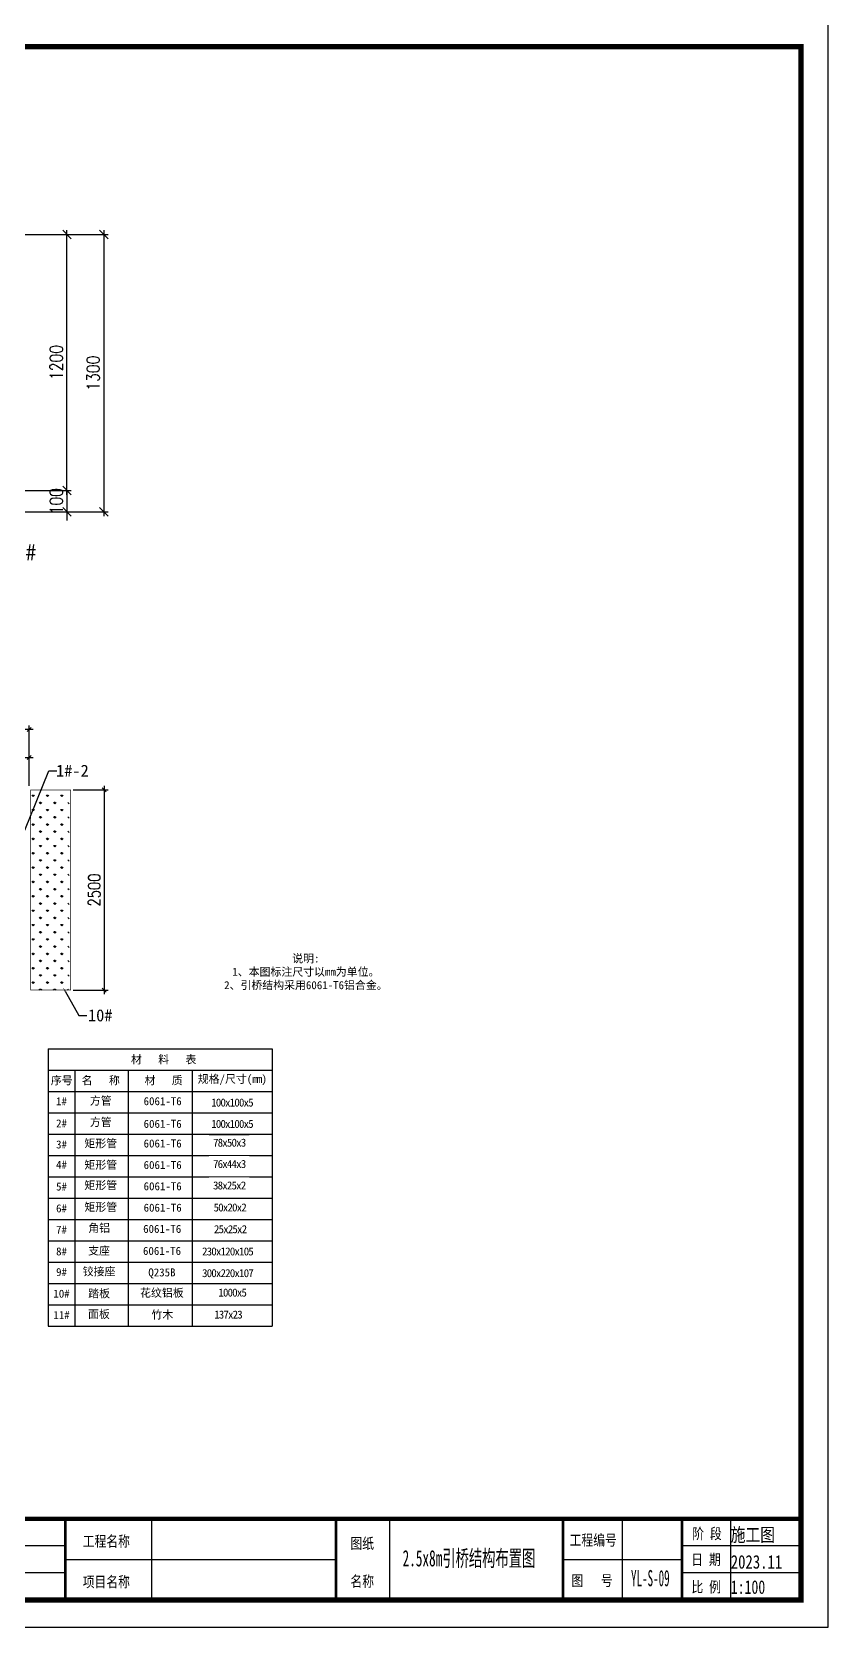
# Model space of a CAD drawing. Extents: x -259369 to -50372, y -155978 to 198088.
# Drawn here: x -79581 to -64647, y 37236 to 67141 of the extents above; entities that cross this region are included whole.
import ezdxf
from ezdxf import colors
from ezdxf.entities.mleader import LeaderData, LeaderLine
from ezdxf.math import Vec2, Vec3

# ---------------------------------------------------------------- set-up
doc = ezdxf.new("R2010")
doc.units = 0
doc.header["$LTSCALE"] = 1000
doc.header["$MEASUREMENT"] = 0
for name, color, linetype in [('文字', 7, 'Continuous'), ('标注', 9, 'Continuous'), ('连接端梁', 130, 'Continuous')]:
    doc.layers.add(name, color=color, linetype=linetype)
doc.styles.add('-宋体', font='', dxfattribs={"width": 0.8})
doc.styles.add('_TCH_DIM', font='SIMPLEX.shx', dxfattribs={"bigfont": 'hztxt.shx'})
doc.styles.add('Arial', font='')
doc.styles.add('HZTXT', font='txtw.shx', dxfattribs={"width": 0.8, "bigfont": 'hztxtw.shx'})
doc.styles.get("Standard").update_dxf_attribs({"font": 'gbenor.shx', "bigfont": 'gbcbig.shx'})
doc.styles.add('图框', font='')
doc.styles.add('黑体', font='simhei.ttf', dxfattribs={"width": 0.8})
doc.styles.get('-宋体').set_extended_font_data('SimSun')
doc.styles.get('Arial').set_extended_font_data('STXihei')
doc.styles.get('图框').set_extended_font_data('SimSun')
doc.dimstyles.new('DIM-40-SC0.5', dxfattribs={"dimscale": 40, "dimtxt": 3, "dimasz": 2, "dimexe": 1, "dimexo": 1, "dimgap": 1, "dimtad": 1, "dimdec": 1, "dimlfac": 0.5, "dimdsep": 46, "dimtxsty": 'HZTXT', "dimblk": 'OBLIQUE', "dimcen": 0, "dimdle": 1, "dimclrd": 9, "dimclre": 9, "dimclrt": 2, "dimadec": 1, "dimazin": 0, "dimtfac": 1, "dimtdec": 1, "dimtix": 1, "dimtmove": 2, "dimatfit": 3, "dimldrblk": 'OBLIQUE', "dimfxl": 0, "dimtolj": 1, "dimtzin": 0, "dimarcsym": 0})
doc.dimstyles.new('DIM-50', dxfattribs={"dimscale": 50, "dimtxt": 3, "dimasz": 1, "dimexe": 1, "dimexo": 1, "dimgap": 1, "dimtad": 1, "dimdec": 1, "dimdsep": 46, "dimtxsty": 'HZTXT', "dimblk": 'OBLIQUE', "dimblk1": 'ARCHTICK', "dimblk2": 'OBLIQUE', "dimcen": 0, "dimdle": 1, "dimclrd": 9, "dimclre": 9, "dimclrt": 2, "dimadec": 1, "dimazin": 0, "dimtfac": 1, "dimtdec": 1, "dimtix": 1, "dimtmove": 2, "dimatfit": 3, "dimldrblk": 'OBLIQUE', "dimfxl": 0, "dimtolj": 1, "dimtzin": 0, "dimarcsym": 0})

# ---------------------------------------------------------------- blocks, each defined once
blk = doc.blocks.new('$TITLEBLK$00000187')
for p, q in [((-120, 0), (-120, 15)), ((-76, 0), (-76, 15)), ((-33, 0), (-33, 15)), ((-13, 0), (-13, 15)), ((0, 0), (0, 15)), ((-136, 10), (-210, 10)), ((0, 10), (-22, 10)), ((-136, 7.5), (-86, 7.5)), ((-44, 7.5), (-22, 7.5)), ((-136, 5), (-210, 5)), ((0, 5), (-22, 5))]:
    blk.add_line(p, q)
for points, const_width in [([(-297.54, 0), (-297.54, 15), (0, 15)], 0.8), ([(-136, 0), (-136, 15)], 0.5), ([(-86, 0), (-86, 15)], 0.5), ([(-44, 0), (-44, 15)], 0.5), ([(-22, 0), (-22, 15)], 0.5)]:
    blk.add_lwpolyline(points, dxfattribs=dict(const_width=const_width))
at = {"style": '图框', "width": 0.8}
for s, p in [('工程名称', (-132.8, 9.86)), ('工程编号', (-42.79, 10.08)), ('阶 段', (-20.12, 11.27)), ('图纸', (-83.31, 9.46)), ('日 期', (-20.31, 6.48)), ('项目名称', (-132.8, 2.36)), ('名称', (-83.31, 2.46)), ('图   号', (-42.46, 2.6)), ('比 例', (-20.27, 1.42))]:
    blk.add_text(s, height=2, dxfattribs=at).set_placement(p)
for tag, p in [('审定人', (-193.68, 10.95)), ('校对', (-155.51, 10.92)), ('审核人', (-193.68, 6.03)), ('设计负责人', (-158.64, 6.23)), ('项目负责人', (-195.69, 1.11)), ('设计人', (-156.48, 1.18))]:
    blk.add_attdef(tag, p, '', height=3)
for tag, p, height, style, width in [('工程名称', (-115.66, 9.53), 3, '-宋体', 0.8), ('阶段', (-12.96, 10.81), 2.5, '黑体', 0.8), ('图名', (-73.67, 6.22), 3, '-宋体', 0.8), ('日期', (-12.96, 5.8), 2.5, '黑体', 0.8), ('项目名称', (-115.65, 1.97), 3, '-宋体', 0.8), ('图号', (-31.44, 2.55), 3, '_TCH_DIM', 0.7), ('比例', (-12.96, 1.14), 2.5, '黑体', 0.8)]:
    blk.add_attdef(tag, p, '', height=height, dxfattribs=dict(style=style, width=width))
blk = doc.blocks.new('rgthtyjyuk')
blk.add_lwpolyline([(0, 0), (420, 0), (420, 297), (0, 297)], close=True)
at = {"const_width": 1}
blk.add_lwpolyline([(25, 5), (415, 5), (415, 292), (25, 292)], close=True, dxfattribs=at)
at = {"const_width": 0.8}
blk.add_lwpolyline([(415, 20), (25, 20)], dxfattribs=at)
blk = doc.blocks.new('_Oblique')
at = {"color": 0, "linetype": 'ByBlock', "lineweight": -2}
blk.add_line((-0.5, -0.5), (0.5, 0.5), dxfattribs=at)
blk = doc.blocks.new('*D274')
at = {"layer": 'Defpoints', "color": 0, "transparency": 16777216}
for p in [(117675, 49765), (118554, 49765), (117675, 47365)]:
    blk.add_point(p, dxfattribs=at)
at = {"layer": '标注', "color": 9, "lineweight": -2, "transparency": 16777216}
for p, q in [((118554, 47325), (118554, 49805)), ((117715, 49765), (118594, 49765)), ((117715, 47365), (118594, 47365))]:
    blk.add_line(p, q, dxfattribs=at)
at = {"layer": '标注', "color": 9, "lineweight": -2, "transparency": 16777216, "xscale": 80, "yscale": 80, "zscale": 80}
for p, rotation in [((118554, 49765), 90), ((118554, 47365), 270)]:
    blk.add_blockref('_Oblique', p, dxfattribs=dict(at, rotation=rotation))
at = {"layer": '标注', "color": 2, "transparency": 16777216, "insert": (118454, 48565), "char_height": 120, "attachment_point": 5, "rotation": 90, "style": 'HZTXT'}
blk.add_mtext('\\A1;1200', dxfattribs=at)
blk = doc.blocks.new('*D275')
at = {"layer": 'Defpoints', "color": 0, "transparency": 16777216}
for p in [(117675, 49765, 0), (117675, 47165, 0), (118899, 47165)]:
    blk.add_point(p, dxfattribs=at)
at = {"layer": '标注', "color": 9, "lineweight": -2, "transparency": 16777216}
for p, q in [((118899, 49805), (118899, 47125)), ((117715, 49765), (118939, 49765)), ((117715, 47165), (118939, 47165))]:
    blk.add_line(p, q, dxfattribs=at)
at = {"layer": '标注', "color": 9, "lineweight": -2, "transparency": 16777216, "xscale": 80, "yscale": 80, "zscale": 80}
for p, rotation in [((118899, 49765), 90), ((118899, 47165), 270)]:
    blk.add_blockref('_Oblique', p, dxfattribs=dict(at, rotation=rotation))
at = {"layer": '标注', "color": 2, "transparency": 16777216, "insert": (118799, 48465), "char_height": 120, "attachment_point": 5, "rotation": 90, "style": 'HZTXT'}
blk.add_mtext('\\A1;1300', dxfattribs=at)
blk = doc.blocks.new('*D276')
at = {"layer": 'Defpoints', "color": 0, "transparency": 16777216}
for p in [(117675, 47365, 0), (117675, 47165, 0), (118554, 47165)]:
    blk.add_point(p, dxfattribs=at)
at = {"layer": '标注', "color": 9, "lineweight": -2, "transparency": 16777216}
for p, q in [((118554, 47365), (118554, 47445)), ((117715, 47365), (118594, 47365)), ((118554, 47365), (118554, 47165)), ((117715, 47165), (118594, 47165)), ((118554, 47165), (118554, 47085))]:
    blk.add_line(p, q, dxfattribs=at)
at = {"layer": '标注', "color": 9, "lineweight": -2, "transparency": 16777216, "xscale": 80, "yscale": 80, "zscale": 80}
for p, rotation in [((118554, 47365), 270), ((118554, 47165), 90)]:
    blk.add_blockref('_Oblique', p, dxfattribs=dict(at, rotation=rotation))
at = {"layer": '标注', "color": 2, "transparency": 16777216, "insert": (118454, 47265), "char_height": 120, "attachment_point": 5, "rotation": 90, "style": 'HZTXT'}
blk.add_mtext('\\A1;100', dxfattribs=at)
blk = doc.blocks.new('*D254')
at = {"layer": 'Defpoints', "color": 0, "linetype": 'ByBlock', "transparency": 16777216}
for p in [(109079, 49756, 0), (109079, 47256, 0), (109520, 47256)]:
    blk.add_point(p, dxfattribs=at)
at = {"layer": '标注', "color": 9, "linetype": 'ByBlock', "lineweight": -2, "transparency": 16777216}
for p, q in [((109129, 49756), (109570, 49756)), ((109520, 49806), (109520, 47206)), ((109129, 47256), (109570, 47256))]:
    blk.add_line(p, q, dxfattribs=at)
at = {"layer": '标注', "color": 9, "linetype": 'ByBlock', "lineweight": -2, "transparency": 16777216, "xscale": 50, "yscale": 50, "zscale": 50}
for p, rotation in [((109520, 49756), 90), ((109520, 47256), 270)]:
    blk.add_blockref('_Oblique', p, dxfattribs=dict(at, rotation=rotation))
at = {"layer": '标注', "color": 2, "linetype": 'ByBlock', "transparency": 16777216, "insert": (109395, 48506), "char_height": 150, "attachment_point": 5, "rotation": 90, "style": 'HZTXT'}
blk.add_mtext('\\A1;2500', dxfattribs=at)
blk = doc.blocks.new('_ArchTick')
at = {"color": 0, "linetype": 'ByBlock', "const_width": 0.4}
blk.add_lwpolyline([(-0.5, -0.5), (0.5, 0.5)], dxfattribs=at)
blk = doc.blocks.new('*D255')
at = {"layer": 'Defpoints', "color": 0, "linetype": 'ByBlock', "transparency": 16777216}
for p in [(100579, 50512), (100579, 49756, 0), (108579, 49756, 0)]:
    blk.add_point(p, dxfattribs=at)
at = {"layer": '标注', "color": 9, "linetype": 'ByBlock', "lineweight": -2, "transparency": 16777216}
for p, q in [((108629, 50512), (100529, 50512)), ((100579, 49806), (100579, 50562)), ((108579, 49806), (108579, 50562))]:
    blk.add_line(p, q, dxfattribs=at)
at = {"layer": '标注', "color": 9, "linetype": 'ByBlock', "lineweight": -2, "transparency": 16777216, "xscale": 50, "yscale": 50, "zscale": 50, "rotation": 180}
blk.add_blockref('_Oblique', (100579, 50512), dxfattribs=at)
at = {"layer": '标注', "color": 9, "linetype": 'ByBlock', "lineweight": -2, "transparency": 16777216, "xscale": 50, "yscale": 50, "zscale": 50}
blk.add_blockref('_Oblique', (108579, 50512), dxfattribs=at)
at = {"layer": '标注', "color": 2, "linetype": 'ByBlock', "transparency": 16777216, "insert": (104579, 50637), "char_height": 150, "attachment_point": 5, "style": 'HZTXT'}
blk.add_mtext('\\A1;8000', dxfattribs=at)
blk = doc.blocks.new('*D256')
at = {"layer": 'Defpoints', "color": 0, "linetype": 'ByBlock', "transparency": 16777216}
for p in [(108579, 50161), (107579, 49656, 0), (108579, 49756, 0)]:
    blk.add_point(p, dxfattribs=at)
at = {"layer": '标注', "color": 9, "linetype": 'ByBlock', "lineweight": -2, "transparency": 16777216}
for p, q in [((107529, 50161), (108629, 50161)), ((107579, 49706), (107579, 50211)), ((108579, 49806), (108579, 50211))]:
    blk.add_line(p, q, dxfattribs=at)
at = {"layer": '标注', "color": 9, "linetype": 'ByBlock', "lineweight": -2, "transparency": 16777216, "xscale": 50, "yscale": 50, "zscale": 50, "rotation": 180}
blk.add_blockref('_Oblique', (107579, 50161), dxfattribs=at)
at = {"layer": '标注', "color": 9, "linetype": 'ByBlock', "lineweight": -2, "transparency": 16777216, "xscale": 50, "yscale": 50, "zscale": 50}
blk.add_blockref('_Oblique', (108579, 50161), dxfattribs=at)
at = {"layer": '标注', "color": 2, "linetype": 'ByBlock', "transparency": 16777216, "insert": (108079, 50286), "char_height": 150, "attachment_point": 5, "style": 'HZTXT'}
blk.add_mtext('\\A1;1000', dxfattribs=at)
blk = doc.blocks.new('dghrthrt')
at = {"layer": '标注'}
for base, p1, p2, picture, middle in [((118553.85, 49765.17, 0), (117675.26, 47365.17, 0), (117675.26, 49765.17, 0), '*D274', (118453.85, 48565.17, 0)), ((118899.01, 47165.17, 0), (117675.26, 49765.17, 0), (117675.26, 47165.17, 0), '*D275', (118799.01, 48465.17, 0)), ((118553.85, 47165.17, 0), (117675.26, 47365.17, 0), (117675.26, 47165.17, 0), '*D276', (118453.85, 47265.17, 0))]:
    dim = blk.add_linear_dim(base=base, p1=p1, p2=p2, angle=90, dimstyle='DIM-40-SC0.5', dxfattribs=at)
    dim.commit()
    dim.dimension.update_dxf_attribs({"geometry": picture, "text_midpoint": middle})
at = {"layer": '标注', "color": 6}
ml = blk.add_multileader_mtext('Standard', dxfattribs=at)
ml.set_content('1#', color=6, style='Arial')
ml.set_leader_properties(color=9)
ml.build(insert=Vec2(0, 0))
ml.multileader.update_dxf_attribs({"dogleg_length": 100, "arrow_head_size": 50})
ctx = ml.context
ctx.base_point, ctx.char_height, ctx.arrow_head_size, ctx.landing_gap_size, ctx.plane_origin = Vec3(118056.73, 46786.71, 0), 150, 50, 1, Vec3(114787, 47643.3, 0)
ctx.text_align_type = 2
notes = []
notes.append((ctx, [(0, (1, 1, 0), (117956.73, 46786.71, 0), (1, 0), 100, [(0, [(117655.28, 47217.77, 0)], 0, [])])]))
ctx.mtext.insert, ctx.mtext.alignment, ctx.mtext.flow_direction = Vec3(118266.97, 46861.71, 0), 3, 5
for ctx, leaders in notes:
    for number, flags, end, landing, length, lines in leaders:
        leader = LeaderData()
        leader.index, (leader.has_last_leader_line, leader.has_dogleg_vector, leader.attachment_direction) = number, flags
        leader.last_leader_point, leader.dogleg_vector, leader.dogleg_length = Vec3(end), Vec3(landing), length
        for number, points, colour, breaks in lines:
            line = LeaderLine()
            line.index, line.vertices, line.color, line.breaks = number, Vec3.list(points), colors.encode_raw_color(colour), breaks
            leader.lines.append(line)
        ctx.leaders.append(leader)
blk = doc.blocks.new('fwewegrghtg')
h = blk.add_hatch()
h.set_pattern_fill('GRASS', color=256, scale=5)
h.set_pattern_definition([(90, (-148677.615, -22899.01), (-89.80256, 89.80256), [23.8125, -155.79262]), (45, (-148677.61, -22899.01), (-89.80256, 89.80256), [23.8125, -103.1875]), (135, (-148677.61, -22899.01), (-89.80256, -89.80256), [23.8125, -103.1875])])
h.paths.add_polyline_path([(109079.21, 49756.12), (108728.73, 49756.12), (108599.26, 49436.39), (108599.26, 47256.12), (109079.21, 47256.12)])
h.paths.add_polyline_path([(108728.73, 49756.12), (108599.26, 49756.12), (108599.26, 49436.39)], flags=17)
at = {"const_width": 5, "elevation": 0}
blk.add_lwpolyline([(109099.21, 47256.12), (108599.26, 47256.12), (108599.26, 49756.12), (109099.21, 49756.12)], close=True, dxfattribs=at)
at = {"layer": '标注', "color": 4, "linetype": 'ByBlock'}
for base, p1, p2, picture, middle in [((100579.2107, 50512.3646, 0.0021), (108579.2604, 49756.1475, 0.0026), (100579.2107, 49756.1475, 0.0026), '*D255', (104579.2356, 50637.3646, 0.0021)), ((108579.2604, 50160.5261, 0.0021), (107579.2107, 49656.1475, 0.0026), (108579.2604, 49756.1475, 0.0026), '*D256', (108079.2356, 50285.5261, 0.0021))]:
    dim = blk.add_linear_dim(base=base, p1=p1, p2=p2, dimstyle='DIM-50', dxfattribs=at)
    dim.commit()
    dim.dimension.update_dxf_attribs({"geometry": picture, "text_midpoint": middle})
dim = blk.add_linear_dim(base=(109519.93, 47256.12, 0), p1=(109079.21, 49756.12, 0), p2=(109079.21, 47256.12, 0), angle=90, dimstyle='DIM-50', dxfattribs=at)
dim.commit()
dim.dimension.update_dxf_attribs({"geometry": '*D254', "text_midpoint": (109394.93, 48506.12, 0)})
at = {"layer": '标注', "color": 6}
ml = blk.add_multileader_mtext('Standard', dxfattribs=at)
ml.set_content('1#-2', color=6, style='Arial')
ml.set_leader_properties(color=9)
ml.build(insert=Vec2(0, 0))
ml.multileader.update_dxf_attribs({"dogleg_length": 100, "arrow_head_size": 50})
ctx = ml.context
ctx.base_point, ctx.char_height, ctx.arrow_head_size, ctx.landing_gap_size, ctx.plane_origin = Vec3(108926.19, 49996.79, 0), 150, 50, 1, Vec3(113169.56, 50312.01, 0)
ctx.text_align_type = 2
notes = []
notes.append((ctx, [(1, (1, 1, 0), (108826.19, 49996.79, 0), (1, 0), 100, [(0, [(108506.35, 49206.95, 0)], 0, [])])]))
ctx.mtext.insert, ctx.mtext.alignment, ctx.mtext.flow_direction = Vec3(109325.18, 50071.79, 0), 3, 5
ml = blk.add_multileader_mtext('Standard', dxfattribs=at)
ml.set_content('10#', color=6, style='Arial')
ml.set_leader_properties(color=9)
ml.build(insert=Vec2(0, 0))
ml.multileader.update_dxf_attribs({"dogleg_length": 100, "arrow_head_size": 50})
ctx = ml.context
ctx.base_point, ctx.char_height, ctx.arrow_head_size, ctx.landing_gap_size, ctx.plane_origin = Vec3(109300.77, 46937.87, 0), 150, 50, 1, Vec3(114733.73, 48207.67, 0)
ctx.text_align_type = 2
notes.append((ctx, [(0, (1, 1, 0), (109200.77, 46937.87, 0), (1, 0), 100, [(0, [(109005.38, 47286.12, 0)], 0, [])])]))
ctx.mtext.insert, ctx.mtext.alignment, ctx.mtext.flow_direction = Vec3(109622.25, 47014.68, 0), 3, 5
for ctx, leaders in notes:
    for number, flags, end, landing, length, lines in leaders:
        leader = LeaderData()
        leader.index, (leader.has_last_leader_line, leader.has_dogleg_vector, leader.attachment_direction) = number, flags
        leader.last_leader_point, leader.dogleg_vector, leader.dogleg_length = Vec3(end), Vec3(landing), length
        for number, points, colour, breaks in lines:
            line = LeaderLine()
            line.index, line.vertices, line.color, line.breaks = number, Vec3.list(points), colors.encode_raw_color(colour), breaks
            leader.lines.append(line)
        ctx.leaders.append(leader)

msp = doc.modelspace()

# ---------------------------------------------------------------- linework, layer by layer
at = {"layer": '文字', "color": 0}
for p, q in [((-79274.21, 48076.96, 0), (-79274.21, 42876.98, 0)), ((-79274.21, 48076.96, 0), (-75074.17, 48076.96, 0)), ((-75074.17, 48076.96, 0), (-75074.17, 42876.98, 0)), ((-79274.21, 47676.98, 0), (-75074.17, 47676.98, 0)), ((-78774.22, 47676.98, 0), (-78774.22, 42876.98, 0)), ((-77774.18, 47676.98, 0), (-77774.18, 42876.98, 0)), ((-76574.21, 47676.98, 0), (-76574.21, 42876.98, 0)), ((-79274.21, 45676.98, 0), (-75074.17, 45676.98, 0))]:
    msp.add_line(p, q, dxfattribs=at)

# ---------------------------------------------------------------- block references
at = {"xscale": 101.4564080218939, "yscale": 101.4564080218939, "zscale": 101.4564080218939}
msp.add_blockref('rgthtyjyuk', (-107259.13, 37236.4), dxfattribs=at)
ref = msp.add_blockref('$TITLEBLK$00000187', (-65154.73, 37743.69), dxfattribs=dict(xscale=101.4564080218939, yscale=101.4564080218939, zscale=101.4564080218939))
ref.add_attrib('图名', '2.5x8m引桥结构布置图', (-72628.73, 38375.25), dxfattribs={"color": 3, "height": 304.3692, "style": '-宋体', "width": 0.6})
ref.add_attrib('图号', 'YL-S-09', (-68344.2, 38002.09), dxfattribs={"color": 3, "height": 304.369, "style": '黑体', "width": 0.5})
ref.add_attrib('日期', '2023.11', (-66473.66, 38332.51), dxfattribs={"color": 3, "height": 253.641, "style": '黑体', "width": 0.8})
ref.add_attrib('阶段', '施工图', (-66473.66, 38840.57), dxfattribs={"color": 3, "height": 253.641, "style": '黑体', "width": 0.8})
ref.add_attrib('比例', '1:100', (-66473.66, 37859.82), dxfattribs={"color": 3, "height": 253.641, "style": '黑体', "width": 0.75})
at = {"layer": '连接端梁', "color": 0}
for name, p, xscale, yscale, zscale in [('dghrthrt', (-316031.58, -36186.94), 2, 2, 2), ('fwewegrghtg', (-242502.67, -21704.84, -0.01), 1.5, 1.5, 1.5)]:
    msp.add_blockref(name, p, dxfattribs=dict(at, xscale=xscale, yscale=yscale, zscale=zscale))

# ---------------------------------------------------------------- texts
at = {"layer": '文字', "color": 0, "insert": (-74442.14, 49511.54, 0), "char_height": 150, "attachment_point": 5, "style": 'Arial'}
msp.add_mtext_dynamic_manual_height_columns('{\\fSimSun|b0|i0|c134|p2;说明}:\\P1{\\fSimSun|b0|i0|c134|p2;、本图标注尺寸以}mm{\\fSimSun|b0|i0|c134|p2;为单位。\\P}2{\\fSimSun|b0|i0|c134|p2;、引桥结构采用}6061-T6{\\fSimSun|b0|i0|c134|p2;铝合金。}', width=3843.0578, gutter_width=12.5, heights=[0], dxfattribs=at)
at = {"layer": '文字', "color": 0, "char_height": 150, "attachment_point": 5, "style": 'Arial'}
for s, insert in [('材   料   表', (-77109.24, 47868.92, 0)), ('序号', (-79020.45, 47476.73, 0)), ('名   称', (-78289.55, 47476.73, 0)), ('材   质', (-77110.81, 47476.73, 0)), ('规格/尺寸({\\T0.85;mm})', (-75821.58, 47492.13, 0)), ('1#', (-79025.27, 47094.29, 0)), ('方管', (-78288.96, 47094.29, 0)), ('6061-T6', (-77128.49, 47094.29, 0)), ('2#', (-79025.27, 46679.22, 0)), ('方管', (-78288.96, 46694.29, 0)), ('6061-T6', (-77128.49, 46670.05, 0)), ('3#', (-79025.27, 46283.2, 0)), ('矩形管', (-78288.96, 46294.29, 0)), ('6061-T6', (-77128.49, 46301.66, 0)), ('4#', (-79025.27, 45904.44, 0)), ('矩形管', (-78288.96, 45892.26, 0)), ('6061-T6', (-77128.49, 45898, 0)), ('5#', (-79025.27, 45494.49, 0)), ('矩形管', (-78288.96, 45510.41, 0)), ('6061-T6', (-77128.49, 45499.66, 0)), ('6#', (-79025.27, 45085.44, 0)), ('矩形管', (-78288.96, 45101.36, 0)), ('6061-T6', (-77128.49, 45098.26, 0)), ('7#', (-79025.27, 44685.92, 0)), ('角铝', (-78319.38, 44709.55, 0)), ('6061-T6', (-77137.27, 44700.61, 0)), ('8#', (-79025.27, 44278.02, 0)), ('支座', (-78320.97, 44283.98, 0)), ('6061-T6', (-77140.41, 44287.56, 0)), ('9#', (-79025.27, 43891.55, 0)), ('铰接座', (-78320.97, 43894.95, 0)), ('Q235B', (-77142.22, 43866.93, 0)), ('10#', (-79025.27, 43486.02, 0)), ('踏板', (-78320.97, 43481.18, 0)), ('{\\fSimSun|b0|i0|c134|p2;花纹铝板}', (-77142.42, 43493.36, 0)), ('11#', (-79025.27, 43086.02, 0)), ('面板', (-78323.95, 43094.59, 0)), ('竹木', (-77133.74, 43084.94, 0))]:
    msp.add_mtext(s, dxfattribs=dict(at, insert=insert))

# ---------------------------------------------------------------- next in the draw order: texts
at = {"layer": '文字', "color": 0, "char_height": 150, "attachment_point": 5, "style": 'Arial', "bg_fill": 2}
for s, insert in [('{\\T0.85;100x100x5}', (-75827.38, 47068.81, 0)), ('{\\T0.85;78x50x3}', (-75880.09, 46317.13, 0))]:
    msp.add_mtext(s, dxfattribs=dict(at, insert=insert))
at = {"layer": '文字', "color": 0, "insert": (-75869.73, 45102.08, 0), "char_height": 150, "width": 974.2857, "attachment_point": 5, "style": 'Arial', "bg_fill": 2}
msp.add_mtext('{\\T0.85;50x20x2}', dxfattribs=at)

# ---------------------------------------------------------------- next in the draw order: linework, layer by layer
at = {"layer": '文字', "color": 0}
for p, q in [((-79274.21, 47276.98, 0), (-75074.17, 47276.98, 0)), ((-79274.21, 46876.98, 0), (-75074.17, 46876.98, 0)), ((-79274.21, 46476.98, 0), (-75074.17, 46476.98, 0)), ((-79274.21, 46076.98, 0), (-75074.17, 46076.98, 0))]:
    msp.add_line(p, q, dxfattribs=at)

# ---------------------------------------------------------------- next in the draw order: texts
at = {"layer": '文字', "color": 0, "char_height": 150, "attachment_point": 5, "style": 'Arial', "bg_fill": 2}
for s, insert in [('{\\T0.85;38x25x2}', (-75880.09, 45514.85, 0)), ('{\\T0.85;25x25x2}', (-75863.09, 44694.62, 0))]:
    msp.add_mtext(s, dxfattribs=dict(at, insert=insert))

# ---------------------------------------------------------------- next in the draw order: linework, layer by layer
at = {"layer": '文字', "color": 0}
for p, q in [((-79274.21, 45276.98, 0), (-75074.17, 45276.98, 0)), ((-79274.21, 44876.98, 0), (-75074.17, 44876.98, 0))]:
    msp.add_line(p, q, dxfattribs=at)

# ---------------------------------------------------------------- next in the draw order: texts
at = {"layer": '文字', "color": 0, "char_height": 150, "attachment_point": 5, "style": 'Arial', "bg_fill": 2}
for s, insert in [('{\\T0.85;100x100x5}', (-75827.38, 46668.81, 0)), ('{\\T0.85;76x44x3}', (-75880.09, 45917.13, 0)), ('{\\T0.85;230x120x105}', (-75912.1, 44277.83, 0))]:
    msp.add_mtext(s, dxfattribs=dict(at, insert=insert))

# ---------------------------------------------------------------- next in the draw order: linework, layer by layer
at = {"layer": '文字', "color": 0}
msp.add_line((-79274.21, 44476.98, 0), (-75074.17, 44476.98, 0), dxfattribs=at)

# ---------------------------------------------------------------- next in the draw order: texts
at = {"layer": '文字', "color": 0, "insert": (-75912.1, 43871, 0), "char_height": 150, "attachment_point": 5, "style": 'Arial', "bg_fill": 2}
msp.add_mtext('{\\T0.85;300x220x107}', dxfattribs=at)

# ---------------------------------------------------------------- next in the draw order: linework, layer by layer
at = {"layer": '文字', "color": 0}
msp.add_line((-79274.21, 44076.98, 0), (-75074.17, 44076.98, 0), dxfattribs=at)

# ---------------------------------------------------------------- next in the draw order: texts
at = {"layer": '文字', "color": 0, "insert": (-75823.93, 43506.69, 0), "char_height": 150, "attachment_point": 5, "style": 'Arial', "bg_fill": 2}
msp.add_mtext('{\\T0.85;1000x5}', dxfattribs=at)

# ---------------------------------------------------------------- next in the draw order: linework, layer by layer
at = {"layer": '文字', "color": 0}
for p, q in [((-79274.21, 43676.98, 0), (-75074.17, 43676.98, 0)), ((-79274.21, 43276.98, 0), (-75074.17, 43276.98, 0))]:
    msp.add_line(p, q, dxfattribs=at)

# ---------------------------------------------------------------- next in the draw order: texts
at = {"layer": '文字', "color": 0, "insert": (-75902.34, 43093.93, 0), "char_height": 150, "attachment_point": 5, "style": 'Arial', "bg_fill": 2}
msp.add_mtext('{\\T0.85;137x23}', dxfattribs=at)

# ---------------------------------------------------------------- next in the draw order: linework, layer by layer
at = {"layer": '文字', "color": 0}
msp.add_line((-79274.21, 42876.98, 0), (-75074.17, 42876.98, 0), dxfattribs=at)

doc.saveas('drawing.dxf')
